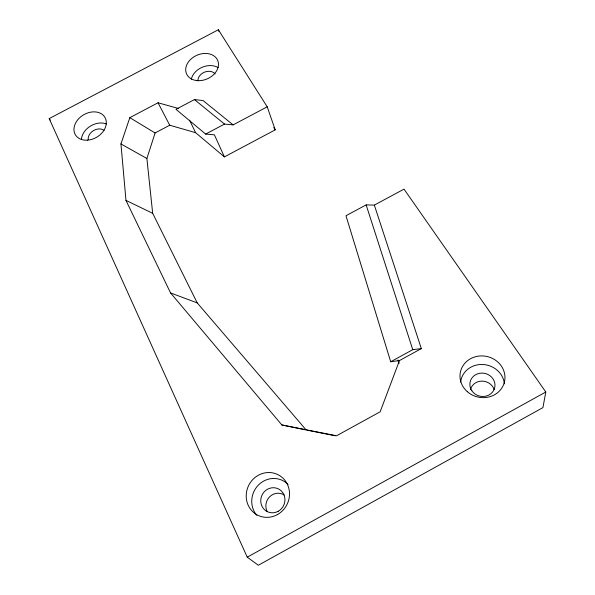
<?xml version="1.0" encoding="UTF-8"?>
<svg xmlns="http://www.w3.org/2000/svg" width="595" height="595" viewBox="0 0 595 595"><rect width="100%" height="100%" fill="white"/><g stroke="black" fill="none" stroke-linecap="round" stroke-linejoin="round"><path stroke-width="0.89" d="M374.344 205.111L421.334 348.603L399.483 360.555L390.707 361.745L345.978 215.747L366.141 204.896L374.344 205.111L404.02 189.128L545.793 392.008L542.93 407.612L258.342 565.25L247.237 557.165L49.206 118.591L218.35 29.75L267.207 106.802L275.225 129.859L224.404 156.887L195.599 132.678L169.716 125.225L155.087 132.968L146.891 158.486L152.677 213.308L197.228 302.907L306.202 429.999M305.302 429.813L281.844 424.949L170.549 292.918L125.969 200.389L120.949 143.938L129.822 117.661L158.047 102.771L178.515 108.483M399.483 360.555L380.146 411.814L336.525 435.785L281.844 424.949M247.237 557.165L545.793 392.008M390.707 361.745L412.759 349.674L421.334 348.603M233.121 124.883L203.044 100.548L194.439 99.581L175.994 109.324L205.654 134.076L224.531 124.072L233.121 124.883L267.207 106.802M205.654 134.076L214.401 134.812L224.404 156.887M307.109 430.185L335.23 435.756M170.549 292.918L197.228 302.907M125.969 200.389L152.677 213.308M120.949 143.938L146.891 158.486M129.822 117.661L155.087 132.968M194.439 99.581L224.531 124.072M49.206 118.591L50.255 120.071M273.752 127.516L275.225 129.859M158.047 102.771L169.716 125.225M189.567 120.197L195.599 132.678M218.35 29.75L219.012 31.49M366.141 204.896L412.759 349.674M397.958 359.96L399.066 363.508M88.209 139.49A9.617 7.348 -30.7 0 1 93.683 130.483A9.617 7.348 -30.7 0 1 104.118 130.409M256.802 515.359A22.156 20.974 -65.6 0 1 258.639 484.828A22.156 20.974 -65.6 0 1 288.084 484.471M197.949 80.935A9.52 7.304 -23.4 0 1 204.501 72.144A9.52 7.304 -23.4 0 1 215.159 73.959M460.642 382.079A22.067 20.379 13.8 0 1 482.627 364.482A22.067 20.379 13.8 0 1 504.389 383.812M470.504 389.554A12.331 11.417 15.1 0 1 481.987 381.112A12.331 11.417 15.1 0 1 494.162 389.561M267.021 511.284A12.383 11.736 -67.5 0 1 269.87 496.572A12.383 11.736 -67.5 0 1 284.194 494.995M81.396 139.676A16.831 12.867 -30.7 0 1 90.254 126.207A16.831 12.867 -30.7 0 1 106.446 123.983M191.3 79.261A16.667 12.778 -23.4 0 1 202.055 67.317A16.667 12.778 -23.4 0 1 218.142 67.592M278.237 511.254A12.659 11.982 -65.5 0 0 279.538 489.529A12.659 11.982 -65.5 0 0 260.766 500.008A12.659 11.982 -65.5 0 0 278.237 511.254M87.591 140.16A17.143 12.978 -30.5 0 0 105.241 117.944A17.143 12.978 -30.5 0 0 77.573 120.004A17.143 12.978 -30.5 0 0 87.591 140.16M277.538 514.526A22.662 21.413 -63.6 0 0 279.799 475.695A22.662 21.413 -63.6 0 0 246.233 494.609A22.662 21.413 -63.6 0 0 277.538 514.526M196.343 80.511A16.972 12.889 -23.4 0 0 218.261 62.2A16.972 12.889 -23.4 0 0 191.657 58.496A16.972 12.889 -23.4 0 0 196.343 80.511M467.335 391.711A22.58 20.788 12.5 0 0 504.456 381.938A22.58 20.788 12.5 0 0 475.643 356.68A22.58 20.788 12.5 0 0 467.335 391.711M471.82 390.692A12.614 11.64 13.8 0 0 493.553 390.595A12.614 11.64 13.8 0 0 481.905 373.095A12.614 11.64 13.8 0 0 471.82 390.692"/></g></svg>
